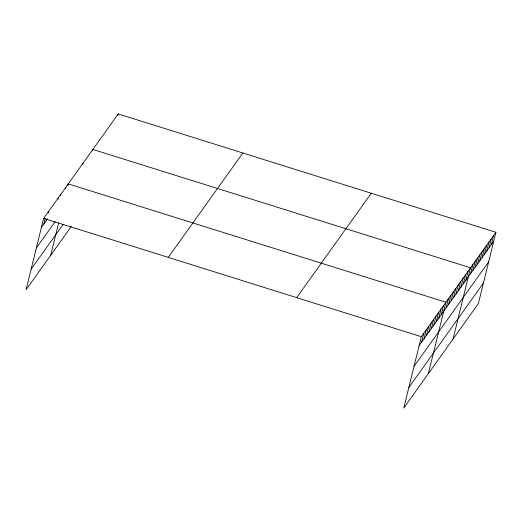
<?xml version="1.0" encoding="UTF-8"?>
<svg xmlns="http://www.w3.org/2000/svg" width="522" height="522" viewBox="0 0 522 522"><rect width="100%" height="100%" fill="white"/><g stroke="black" fill="none" stroke-linecap="round" stroke-linejoin="round"><path stroke-width="0.78" d="M495.9 232.29L421.313 336.697L403.78 408.067L478.367 303.654L495.9 232.29L118.22 113.933L43.633 218.346L26.1 289.71L71.227 226.548M43.861 223.984L45.16 218.685M46.321 220.538L46.693 219.025M48.181 212.969L48.553 211.449M58.027 199.182L58.399 197.668M60.487 195.737L60.859 194.223M65.413 188.847L65.785 187.333M50.712 255.258L58.653 222.94M67.873 185.401L68.245 183.888L445.925 302.238L428.392 373.608M82.639 164.73L83.011 163.216M92.485 150.949L92.857 149.436L470.537 267.786L453.011 339.156M117.848 115.447L118.22 113.933M421.541 342.334L423.773 333.251M424.001 338.889L426.233 329.806M426.461 335.444L428.692 326.361M428.921 331.999L431.159 322.916M431.387 328.553L433.619 319.471M433.847 325.108L436.079 316.025M436.307 321.663L438.539 312.58M438.767 318.218L440.999 309.135M441.234 314.773L443.465 305.683M446.153 307.882L448.385 298.793M448.613 304.437L450.845 295.348M451.08 300.992L453.311 291.902M453.54 297.547L455.771 288.457M456 294.101L458.231 285.012M458.46 290.656L460.691 281.567M460.926 287.211L463.158 278.122M463.386 283.766L465.617 274.676M465.846 280.321L468.077 271.231M470.616 273.645L472.847 264.556M472.919 270.422L475.151 261.333M475.222 267.192L477.454 258.103M477.532 263.962L479.764 254.88M479.835 260.739L482.067 251.65M482.139 257.509L484.37 248.426M484.449 254.286L486.68 245.196M486.752 251.056L488.983 241.967M489.055 247.826L491.287 238.743M491.365 244.603L493.597 235.513M41.401 227.429L47.554 218.816M36.351 247.983L55.221 221.569M31.15 269.156L63.149 224.369M168.267 257.398L242.854 152.992M296.679 297.638L371.266 193.231M419.081 345.779L493.668 241.373M414.031 366.333L488.618 261.927M408.83 387.513L483.418 283.107M43.633 218.346L421.313 336.697"/></g></svg>
